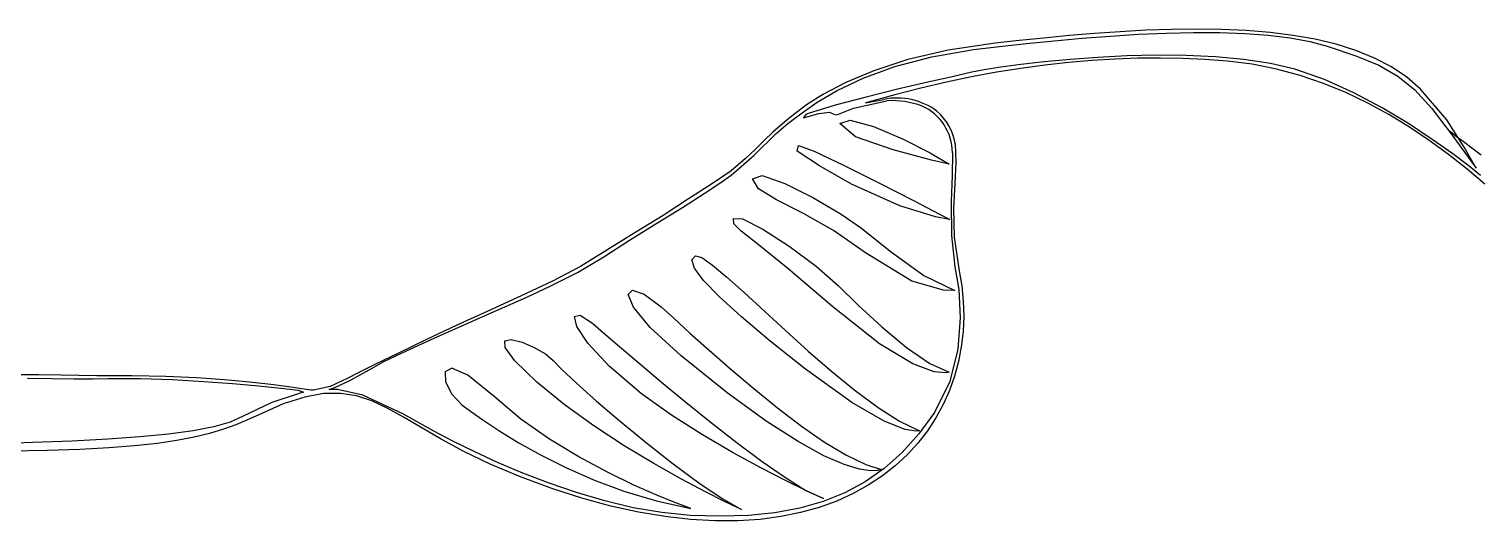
# Model space of a CAD drawing. Extents: x 0 to 10.8, y 0 to 4.7.
# Drawn here: x 5.18 to 8.91, y 0.633 to 1.896 of the extents above; entities that cross this region are included whole.
import ezdxf

# ---------------------------------------------------------------- set-up
doc = ezdxf.new("R2010")
doc.units = 0
doc.layers.add('WHITE', color=7, linetype='CONTINUOUS')
doc.layers.add('YELLOW', color=2, linetype='CONTINUOUS')

msp = doc.modelspace()

# ---------------------------------------------------------------- linework, layer by layer
at = {"layer": 'WHITE', "linetype": 'CONTINUOUS'}
for p, q in [((7.729836, 1.795311), (7.667134, 1.785239)), ((7.791611, 1.80371), (7.729836, 1.795311)), ((7.852528, 1.810461), (7.791611, 1.80371)), ((7.912653, 1.815591), (7.852528, 1.810461)), ((7.972055, 1.819127), (7.912653, 1.815591)), ((8.030803, 1.821094), (7.972055, 1.819127)), ((8.088964, 1.821519), (8.030803, 1.821094)), ((8.146605, 1.820428), (8.088964, 1.821519)), ((8.203796, 1.817848), (8.146605, 1.820428)), ((8.260602, 1.813804), (8.203796, 1.817848)), ((8.324849, 1.805988), (8.260602, 1.813804)), ((8.387485, 1.793662), (8.324849, 1.805988)), ((8.448497, 1.777171), (8.387485, 1.793662)), ((7.538679, 1.759969), (7.47279, 1.74472)), ((7.603437, 1.773467), (7.538679, 1.759969)), ((7.667134, 1.785239), (7.603437, 1.773467)), ((8.507878, 1.756857), (8.448497, 1.777171)), ((8.565618, 1.733065), (8.507878, 1.756857)), ((7.405704, 1.727691), (7.33735, 1.708857)), ((7.47279, 1.74472), (7.405704, 1.727691)), ((8.621707, 1.706136), (8.565618, 1.733065)), ((7.330459, 1.706813), (7.377808, 1.715754)), ((7.33735, 1.708857), (7.330459, 1.706813)), ((8.676135, 1.676415), (8.621707, 1.706136)), ((7.264671, 1.653798), (7.291612, 1.662578)), ((7.304813, 1.619778), (7.264671, 1.653798)), ((7.291612, 1.662578), (7.351356, 1.645805)), ((7.351356, 1.645805), (7.425742, 1.614174)), ((8.728891, 1.644244), (8.676135, 1.676415)), ((8.779967, 1.609968), (8.728891, 1.644244)), ((7.401873, 1.585758), (7.304813, 1.619778)), ((7.425742, 1.614174), (7.496611, 1.578381)), ((8.829353, 1.57393), (8.779967, 1.609968)), ((7.154899, 1.582349), (7.158498, 1.596971)), ((7.212444, 1.544798), (7.154899, 1.582349)), ((7.158498, 1.596971), (7.198722, 1.582384)), ((7.198722, 1.582384), (7.273922, 1.547069)), ((7.500615, 1.559588), (7.401873, 1.585758)), ((7.496611, 1.578381), (7.545804, 1.54912)), ((7.561248, 1.602269), (7.562979, 1.554382)), ((8.877038, 1.536472), (8.829353, 1.57393)), ((7.294581, 1.498274), (7.212444, 1.544798)), ((7.273922, 1.547069), (7.365238, 1.501453)), ((7.545804, 1.54912), (7.500615, 1.559588)), ((7.562979, 1.554382), (7.560006, 1.499667)), ((8.923013, 1.497939), (8.877038, 1.536472)), ((7.040364, 1.511735), (7.065426, 1.519905)), ((7.056035, 1.48581), (7.040364, 1.511735)), ((7.065426, 1.519905), (7.123507, 1.499939)), ((7.123507, 1.499939), (7.197021, 1.463176)), ((7.418587, 1.44206), (7.294581, 1.498274)), ((7.365238, 1.501453), (7.453811, 1.455962)), ((7.560006, 1.499667), (7.556693, 1.436215)), ((7.102212, 1.457589), (7.056035, 1.48581)), ((7.169565, 1.423338), (7.102212, 1.457589)), ((7.197021, 1.463176), (7.268381, 1.420958)), ((7.453811, 1.455962), (7.520785, 1.421021)), ((7.248762, 1.379325), (7.169565, 1.423338)), ((7.268381, 1.420958), (7.320002, 1.384624)), ((7.511023, 1.414424), (7.418587, 1.44206)), ((7.520785, 1.421021), (7.5473, 1.407057)), ((7.556693, 1.436215), (7.558585, 1.362117)), ((6.992054, 1.396025), (6.991014, 1.410046)), ((6.991014, 1.410046), (7.014557, 1.409245)), ((7.010824, 1.377195), (6.992054, 1.396025)), ((7.014557, 1.409245), (7.067027, 1.38246)), ((7.067027, 1.38246), (7.134643, 1.338878)), ((7.320002, 1.384624), (7.393718, 1.325862)), ((7.5473, 1.407057), (7.511023, 1.414424)), ((7.054645, 1.342646), (7.010824, 1.377195)), ((7.33047, 1.321817), (7.248762, 1.379325)), ((7.558585, 1.362117), (7.571229, 1.275463)), ((6.884123, 1.303447), (6.893814, 1.314341)), ((6.893814, 1.314341), (6.910254, 1.309426)), ((6.910254, 1.309426), (6.937604, 1.290346)), ((7.130839, 1.281466), (7.054645, 1.342646)), ((7.134643, 1.338878), (7.203624, 1.287688)), ((7.449991, 1.248767), (7.33047, 1.321817)), ((7.393718, 1.325862), (7.48106, 1.263442)), ((6.89099, 1.282298), (6.884123, 1.303447)), ((6.914494, 1.250895), (6.89099, 1.282298)), ((6.937604, 1.290346), (6.974309, 1.259573)), ((7.246726, 1.182747), (7.130839, 1.281466)), ((7.203624, 1.287688), (7.260187, 1.238078)), ((7.571229, 1.275463), (7.578063, 1.236526)), ((6.954711, 1.209238), (6.914494, 1.250895)), ((6.974309, 1.259573), (7.018819, 1.219579)), ((7.260187, 1.238078), (7.311711, 1.187199)), ((7.530964, 1.225892), (7.449991, 1.248767)), ((7.48106, 1.263442), (7.560761, 1.224617)), ((7.578063, 1.236526), (7.582062, 1.197395)), ((6.720536, 1.214712), (6.731702, 1.225948)), ((6.733919, 1.182416), (6.720536, 1.214712)), ((6.731702, 1.225948), (6.761894, 1.215501)), ((6.761894, 1.215501), (6.805585, 1.182747)), ((7.011724, 1.157326), (6.954711, 1.209238)), ((7.018819, 1.219579), (7.12504, 1.121811)), ((7.560761, 1.224617), (7.530964, 1.225892)), ((7.582062, 1.197395), (7.583223, 1.158242)), ((6.582605, 1.157769), (6.597206, 1.161431)), ((6.588192, 1.132838), (6.582605, 1.157769)), ((6.597206, 1.161431), (6.629129, 1.140877)), ((6.777376, 1.129682), (6.733919, 1.182416)), ((6.805585, 1.182747), (6.837594, 1.15355)), ((7.085608, 1.09516), (7.011724, 1.157326)), ((7.366837, 1.087808), (7.246726, 1.182747)), ((7.311711, 1.187199), (7.372353, 1.131439)), ((7.583223, 1.158242), (7.581541, 1.119237)), ((6.616833, 1.089589), (6.588192, 1.132838)), ((6.629129, 1.140877), (6.657584, 1.116474)), ((6.856432, 1.057133), (6.777376, 1.129682)), ((6.837594, 1.15355), (6.879317, 1.115635)), ((7.12504, 1.121811), (7.183647, 1.06898)), ((7.372353, 1.131439), (7.435793, 1.078836)), ((7.581541, 1.119237), (7.57701, 1.08055)), ((6.403403, 1.095933), (6.42015, 1.09938)), ((6.404215, 1.078818), (6.403403, 1.095933)), ((6.42015, 1.09938), (6.447692, 1.092592)), ((6.447692, 1.092592), (6.479264, 1.079005)), ((6.671395, 1.030971), (6.616833, 1.089589)), ((6.657584, 1.116474), (6.69816, 1.081568)), ((6.879317, 1.115635), (6.928826, 1.071337)), ((7.176443, 1.02274), (7.085608, 1.09516)), ((7.452133, 1.036582), (7.366837, 1.087808)), ((6.429351, 1.044599), (6.404215, 1.078818)), ((6.485574, 0.989842), (6.429351, 1.044599)), ((6.479264, 1.079005), (6.508103, 1.062054)), ((6.508103, 1.062054), (6.527444, 1.045173)), ((6.527444, 1.045173), (6.548835, 1.02269)), ((6.69816, 1.081568), (6.748517, 1.038559)), ((6.975208, 0.962163), (6.856432, 1.057133)), ((6.928826, 1.071337), (6.984192, 1.022988)), ((7.183647, 1.06898), (7.243848, 1.016815)), ((7.435793, 1.078836), (7.495716, 1.037431)), ((7.57701, 1.08055), (7.569627, 1.042354)), ((6.267301, 1.025455), (6.249861, 1.016012)), ((6.249861, 1.016012), (6.251238, 0.99012)), ((6.308002, 1.007814), (6.267301, 1.025455)), ((6.376409, 0.952456), (6.308002, 1.007814)), ((6.548835, 1.02269), (6.587469, 0.986608)), ((6.754743, 0.959932), (6.671395, 1.030971)), ((6.748517, 1.038559), (6.806316, 0.989847)), ((6.984192, 1.022988), (7.043489, 0.97292)), ((7.295357, 0.937347), (7.176443, 1.02274)), ((7.243848, 1.016815), (7.30409, 0.967785)), ((7.507283, 1.016077), (7.452133, 1.036582)), ((7.495716, 1.037431), (7.545804, 1.015263)), ((7.536951, 1.013301), (7.507283, 1.016077)), ((7.545804, 1.015263), (7.536951, 1.013301)), ((7.569627, 1.042354), (7.559385, 1.004818)), ((6.251238, 0.99012), (6.266988, 0.958412)), ((6.556006, 0.932137), (6.485574, 0.989842)), ((6.587469, 0.986608), (6.639432, 0.940606)), ((6.806316, 0.989847), (6.869218, 0.937831)), ((7.043489, 0.97292), (7.104789, 0.923465)), ((7.559385, 1.004818), (7.546281, 0.968113)), ((5.834056, 0.933668), (5.770776, 0.906102)), ((5.889083, 0.951384), (5.834056, 0.933668)), ((5.937583, 0.960124), (5.889083, 0.951384)), ((5.981284, 0.960762), (5.937583, 0.960124)), ((6.021915, 0.954171), (5.981284, 0.960762)), ((6.061202, 0.941226), (6.021915, 0.954171)), ((6.100873, 0.9228), (6.061202, 0.941226)), ((6.266988, 0.958412), (6.292665, 0.931523)), ((6.444943, 0.894955), (6.376409, 0.952456)), ((6.639432, 0.940606), (6.700811, 0.888363)), ((6.831958, 0.905004), (6.754743, 0.959932)), ((6.869218, 0.937831), (6.934884, 0.884913)), ((7.075045, 0.889721), (6.975208, 0.962163)), ((7.379099, 0.889423), (7.295357, 0.937347)), ((7.30409, 0.967785), (7.362821, 0.924363)), ((7.546281, 0.968113), (7.530309, 0.93241)), ((5.770776, 0.906102), (5.742215, 0.892742)), ((6.142656, 0.899768), (6.100873, 0.9228)), ((6.188277, 0.873003), (6.142656, 0.899768)), ((6.292665, 0.931523), (6.315139, 0.915026)), ((6.315139, 0.915026), (6.347194, 0.892499)), ((6.632212, 0.877349), (6.556006, 0.932137)), ((6.911784, 0.854158), (6.831958, 0.905004)), ((7.104789, 0.923465), (7.166162, 0.876956)), ((7.362821, 0.924363), (7.418489, 0.88902)), ((7.511465, 0.89788), (7.489744, 0.864693)), ((7.530309, 0.93241), (7.511465, 0.89788)), ((5.64464, 0.85803), (5.605013, 0.848391)), ((5.680088, 0.868663), (5.64464, 0.85803)), ((5.712299, 0.880248), (5.680088, 0.868663)), ((5.742215, 0.892742), (5.712299, 0.880248)), ((6.239465, 0.843379), (6.188277, 0.873003)), ((6.347194, 0.892499), (6.388276, 0.865361)), ((6.388276, 0.865361), (6.437828, 0.835028)), ((6.518596, 0.84325), (6.444943, 0.894955)), ((6.710436, 0.826511), (6.632212, 0.877349)), ((6.700811, 0.888363), (6.767692, 0.83356)), ((6.934884, 0.884913), (7.000974, 0.833491)), ((7.157458, 0.836858), (7.075045, 0.889721)), ((7.166162, 0.876956), (7.225681, 0.835725)), ((7.432694, 0.868344), (7.379099, 0.889423)), ((7.418489, 0.88902), (7.46954, 0.864228)), ((7.461166, 0.863486), (7.432694, 0.868344)), ((7.46954, 0.864228), (7.461166, 0.863486)), ((7.489744, 0.864693), (7.465141, 0.833021)), ((5.385884, 0.820625), (5.311237, 0.816594)), ((5.451642, 0.825863), (5.385884, 0.820625)), ((5.509456, 0.832265), (5.451642, 0.825863)), ((5.560265, 0.839789), (5.509456, 0.832265)), ((5.605013, 0.848391), (5.560265, 0.839789)), ((6.297946, 0.81177), (6.239465, 0.843379)), ((6.437828, 0.835028), (6.495292, 0.802919)), ((6.59385, 0.797601), (6.518596, 0.84325)), ((6.786924, 0.780659), (6.710436, 0.826511)), ((6.767692, 0.83356), (6.83616, 0.779877)), ((6.990241, 0.808394), (6.911784, 0.854158)), ((7.000974, 0.833491), (7.06515, 0.785965)), ((7.223962, 0.80062), (7.157458, 0.836858)), ((7.225681, 0.835725), (7.281419, 0.802105)), ((7.465141, 0.833021), (7.437652, 0.803034)), ((5.226761, 0.813812), (5.131515, 0.812321)), ((5.311237, 0.816594), (5.226761, 0.813812)), ((6.365449, 0.77905), (6.297946, 0.81177)), ((6.495292, 0.802919), (6.560115, 0.770451)), ((6.667184, 0.758265), (6.59385, 0.797601)), ((7.063355, 0.768711), (6.990241, 0.808394)), ((7.06515, 0.785965), (7.125073, 0.744736)), ((7.276075, 0.778056), (7.223962, 0.80062)), ((7.281419, 0.802105), (7.331446, 0.778428)), ((7.437652, 0.803034), (7.407271, 0.774903)), ((6.443701, 0.746095), (6.365449, 0.77905)), ((6.523976, 0.716549), (6.443701, 0.746095)), ((6.560115, 0.770451), (6.631738, 0.739043)), ((6.735078, 0.725503), (6.667184, 0.758265)), ((6.857924, 0.740825), (6.786924, 0.780659)), ((6.83616, 0.779877), (6.902302, 0.730996)), ((7.127146, 0.736108), (7.063355, 0.768711)), ((7.315313, 0.766214), (7.276075, 0.778056)), ((7.343191, 0.762142), (7.315313, 0.766214)), ((7.331446, 0.778428), (7.370937, 0.7655)), ((7.373993, 0.748799), (7.337814, 0.724892)), ((7.361227, 0.762888), (7.343191, 0.762142)), ((7.370937, 0.7655), (7.361227, 0.762888)), ((7.407271, 0.774903), (7.373993, 0.748799)), ((6.601279, 0.691762), (6.523976, 0.716549)), ((6.631738, 0.739043), (6.709607, 0.71011)), ((6.709607, 0.71011), (6.793164, 0.68507)), ((6.794012, 0.699571), (6.735078, 0.725503)), ((6.91968, 0.708044), (6.857924, 0.740825)), ((6.902302, 0.730996), (6.962203, 0.690593)), ((7.125073, 0.744736), (7.177636, 0.711583)), ((7.177636, 0.711583), (7.127146, 0.736108)), ((7.210847, 0.696135), (7.177636, 0.711583)), ((7.177636, 0.711583), (7.222801, 0.690764)), ((7.337814, 0.724892), (7.298728, 0.703353)), ((6.675613, 0.671563), (6.601279, 0.691762)), ((6.746983, 0.655781), (6.675613, 0.671563)), ((6.793164, 0.68507), (6.881853, 0.665343)), ((6.840466, 0.680728), (6.794012, 0.699571)), ((6.87092, 0.669232), (6.840466, 0.680728)), ((6.968438, 0.683348), (6.91968, 0.708044)), ((6.962203, 0.690593), (7.011951, 0.662351)), ((7.000447, 0.667772), (6.968438, 0.683348)), ((7.222801, 0.690764), (7.210847, 0.696135)), ((7.256732, 0.684353), (7.21182, 0.668063)), ((7.298728, 0.703353), (7.256732, 0.684353)), ((6.815394, 0.644246), (6.746983, 0.655781)), ((6.880851, 0.636787), (6.815394, 0.644246)), ((6.881853, 0.665343), (6.87092, 0.669232)), ((6.943358, 0.633233), (6.880851, 0.636787)), ((7.011951, 0.662351), (7.000447, 0.667772)), ((7.059542, 0.637158), (7.00292, 0.633414)), ((7.11323, 0.644294), (7.059542, 0.637158)), ((7.163988, 0.654653), (7.11323, 0.644294)), ((7.21182, 0.668063), (7.163988, 0.654653)), ((7.00292, 0.633414), (6.943358, 0.633233))]:
    msp.add_line(p, q, dxfattribs=at)
for centre, radius, start, end in [((7.412008, 1.548045), 0.17116, 53.256045, 101.526058), ((7.42157, 1.578063), 0.14176, 9.831487, 49.091317)]:
    msp.add_arc(centre, radius, start, end, dxfattribs=at)
at = {"layer": 'YELLOW', "linetype": 'CONTINUOUS'}
for p, q in [((7.725968, 1.86677), (7.663942, 1.860159)), ((7.789505, 1.873231), (7.725968, 1.86677)), ((7.744357, 1.859275), (7.8154, 1.866405)), ((7.854196, 1.879316), (7.789505, 1.873231)), ((7.8154, 1.866405), (7.88761, 1.872825)), ((7.919688, 1.884801), (7.854196, 1.879316)), ((7.88761, 1.872825), (7.960277, 1.87833)), ((7.985625, 1.889461), (7.919688, 1.884801)), ((7.960277, 1.87833), (8.032693, 1.882713)), ((8.051654, 1.89307), (7.985625, 1.889461)), ((8.032693, 1.882713), (8.104147, 1.885769)), ((8.117421, 1.895403), (8.051654, 1.89307)), ((8.104147, 1.885769), (8.173931, 1.887291)), ((8.18257, 1.896236), (8.117421, 1.895403)), ((8.173931, 1.887291), (8.241335, 1.887073)), ((8.246747, 1.895344), (8.18257, 1.896236)), ((8.241335, 1.887073), (8.305648, 1.88491)), ((8.309598, 1.892501), (8.246747, 1.895344)), ((8.305648, 1.88491), (8.366162, 1.880595)), ((8.370768, 1.887483), (8.309598, 1.892501)), ((8.366162, 1.880595), (8.422167, 1.873923)), ((8.429902, 1.880064), (8.370768, 1.887483)), ((8.422167, 1.873923), (8.472952, 1.864688)), ((8.486646, 1.870021), (8.429902, 1.880064)), ((8.540646, 1.857126), (8.486646, 1.870021)), ((7.543473, 1.842208), (7.439806, 1.817796)), ((7.501323, 1.825201), (7.608611, 1.84371)), ((7.663942, 1.860159), (7.543473, 1.842208)), ((7.608611, 1.84371), (7.675191, 1.851641)), ((7.675191, 1.851641), (7.744357, 1.859275)), ((8.078677, 1.828953), (8.002306, 1.827209)), ((8.155326, 1.828303), (8.078677, 1.828953)), ((8.230722, 1.824814), (8.155326, 1.828303)), ((8.472952, 1.864688), (8.51781, 1.852682)), ((8.51781, 1.852682), (8.591346, 1.827288)), ((8.591547, 1.841157), (8.540646, 1.857126)), ((8.638995, 1.821887), (8.591547, 1.841157)), ((7.32446, 1.77003), (7.406408, 1.799666)), ((7.439806, 1.817796), (7.352236, 1.789211)), ((7.406408, 1.799666), (7.501323, 1.825201)), ((7.635673, 1.791422), (7.604127, 1.785391)), ((7.678217, 1.798176), (7.635673, 1.791422)), ((7.730227, 1.805208), (7.678217, 1.798176)), ((7.790173, 1.812072), (7.730227, 1.805208)), ((7.856523, 1.818324), (7.790173, 1.812072)), ((7.927744, 1.823518), (7.856523, 1.818324)), ((8.002306, 1.827209), (7.927744, 1.823518)), ((8.303332, 1.818042), (8.230722, 1.824814)), ((8.371625, 1.807542), (8.303332, 1.818042)), ((8.434071, 1.792867), (8.371625, 1.807542)), ((8.510508, 1.766378), (8.434071, 1.792867)), ((8.591346, 1.827288), (8.649971, 1.803148)), ((8.682635, 1.799091), (8.638995, 1.821887)), ((8.649971, 1.803148), (8.698735, 1.77566)), ((8.722113, 1.772546), (8.682635, 1.799091)), ((7.280063, 1.758743), (7.222586, 1.728682)), ((7.257689, 1.738683), (7.32446, 1.77003)), ((7.352236, 1.789211), (7.280063, 1.758743)), ((7.483492, 1.757968), (7.409508, 1.740699)), ((7.549839, 1.773014), (7.483492, 1.757968)), ((7.604127, 1.785391), (7.549839, 1.773014)), ((8.586013, 1.732585), (8.510508, 1.766378)), ((8.698735, 1.77566), (8.742686, 1.74022)), ((8.757074, 1.742026), (8.722113, 1.772546)), ((7.222586, 1.728682), (7.179102, 1.701316)), ((7.206692, 1.708549), (7.257689, 1.738683)), ((7.332305, 1.721651), (7.256306, 1.701269)), ((7.409508, 1.740699), (7.332305, 1.721651)), ((8.658665, 1.694055), (8.586013, 1.732585)), ((8.742686, 1.74022), (8.786872, 1.692224)), ((8.824694, 1.662862), (8.757074, 1.742026)), ((7.148911, 1.678934), (7.129734, 1.663301)), ((7.144407, 1.664163), (7.167861, 1.681247)), ((7.179102, 1.701316), (7.148911, 1.678934)), ((7.167861, 1.681247), (7.206692, 1.708549)), ((7.171181, 1.668141), (7.210836, 1.679219)), ((7.185931, 1.679998), (7.176905, 1.676909)), ((7.256306, 1.701269), (7.185931, 1.679998)), ((7.210836, 1.679219), (7.238475, 1.682432)), ((7.238475, 1.682432), (7.249496, 1.678001)), ((7.257195, 1.676227), (7.300008, 1.692677)), ((7.300008, 1.692677), (7.385357, 1.712118)), ((8.726544, 1.653353), (8.658665, 1.694055)), ((8.786872, 1.692224), (8.836342, 1.627067)), ((7.129734, 1.663301), (7.092402, 1.631714)), ((7.101231, 1.628376), (7.131081, 1.653965)), ((7.131081, 1.653965), (7.144407, 1.664163)), ((7.176905, 1.676909), (7.171181, 1.668141)), ((7.249496, 1.678001), (7.257195, 1.676227)), ((8.78773, 1.613046), (8.726544, 1.653353)), ((8.869603, 1.593232), (8.824694, 1.662862)), ((7.043796, 1.571551), (7.101231, 1.628376)), ((7.070137, 1.609837), (7.046876, 1.58663)), ((7.092402, 1.631714), (7.070137, 1.609837)), ((8.840302, 1.5757), (8.78773, 1.613046)), ((8.846895, 1.622458), (8.833337, 1.632861)), ((8.836342, 1.627067), (8.900492, 1.539304)), ((8.863327, 1.609997), (8.846895, 1.622458)), ((8.885737, 1.593176), (8.863327, 1.609997)), ((6.985033, 1.520707), (7.043796, 1.571551)), ((7.046876, 1.58663), (7.022383, 1.563734)), ((7.55404, 1.578621), (7.553284, 1.520707)), ((8.88234, 1.543881), (8.840302, 1.5757)), ((8.900492, 1.539304), (8.869603, 1.593232)), ((8.91378, 1.572357), (8.885737, 1.593176)), ((6.98567, 1.532183), (6.935211, 1.498166)), ((7.022383, 1.563734), (6.98567, 1.532183)), ((8.911925, 1.520155), (8.88234, 1.543881)), ((6.935211, 1.498166), (6.875626, 1.460086)), ((6.915951, 1.474113), (6.95891, 1.502407)), ((6.95891, 1.502407), (6.985033, 1.520707)), ((7.553284, 1.520707), (7.550569, 1.452859)), ((6.875626, 1.460086), (6.810308, 1.417899)), ((6.85992, 1.438348), (6.915951, 1.474113)), ((6.810308, 1.417899), (6.740191, 1.37468)), ((6.794585, 1.397636), (6.85992, 1.438348)), ((7.550569, 1.452859), (7.55151, 1.365739)), ((6.72371, 1.354499), (6.794585, 1.397636)), ((6.740191, 1.37468), (6.597895, 1.286539)), ((6.657623, 1.311461), (6.72371, 1.354499)), ((7.55151, 1.365739), (7.560761, 1.285927)), ((6.590249, 1.271044), (6.657623, 1.311461)), ((6.520436, 1.235773), (6.590249, 1.271044)), ((6.597895, 1.286539), (6.526351, 1.249324)), ((7.560761, 1.285927), (7.570247, 1.227526)), ((6.526351, 1.249324), (6.458656, 1.217141)), ((6.460148, 1.208169), (6.520436, 1.235773)), ((6.458656, 1.217141), (6.367224, 1.175697)), ((6.382362, 1.173346), (6.460148, 1.208169)), ((7.570247, 1.227526), (7.574207, 1.154982)), ((6.367224, 1.175697), (6.280368, 1.135535)), ((6.300918, 1.137443), (6.382362, 1.173346)), ((6.280368, 1.135535), (6.200472, 1.097937)), ((6.221634, 1.102371), (6.300918, 1.137443)), ((7.574207, 1.154982), (7.568189, 1.074255)), ((6.200472, 1.097937), (6.129913, 1.064184)), ((6.150326, 1.07004), (6.221634, 1.102371)), ((6.129913, 1.064184), (6.071074, 1.035558)), ((6.092809, 1.04236), (6.150326, 1.07004)), ((7.568189, 1.074255), (7.547744, 0.991302)), ((5.205557, 1.008128), (5.146267, 1.008429)), ((5.261792, 1.00771), (5.205557, 1.008128)), ((5.354355, 1.005488), (5.261792, 1.00771)), ((6.026335, 1.013341), (5.998075, 0.998814)), ((6.004885, 0.993441), (6.054898, 1.021243)), ((6.071074, 1.035558), (6.026335, 1.013341)), ((6.054898, 1.021243), (6.092809, 1.04236)), ((5.176683, 0.99982), (5.239278, 0.998805)), ((5.239278, 0.998805), (5.295666, 0.998275)), ((5.295666, 0.998275), (5.344632, 0.998265)), ((5.344632, 0.998265), (5.384962, 0.998814)), ((5.445928, 1.006137), (5.354355, 1.005488)), ((5.384962, 0.998814), (5.466742, 0.998649)), ((5.531776, 1.004309), (5.445928, 1.006137)), ((5.466742, 0.998649), (5.548837, 0.996024)), ((5.611102, 1.000561), (5.531776, 1.004309)), ((5.548837, 0.996024), (5.628629, 0.991595)), ((5.683107, 0.99545), (5.611102, 1.000561)), ((5.628629, 0.991595), (5.703504, 0.986014)), ((5.746991, 0.98953), (5.683107, 0.99545)), ((5.703504, 0.986014), (5.770845, 0.979936)), ((5.801958, 0.98336), (5.746991, 0.98953)), ((5.770845, 0.979936), (5.828036, 0.974015)), ((5.847207, 0.977495), (5.801958, 0.98336)), ((5.828036, 0.974015), (5.872461, 0.968905)), ((5.88194, 0.972491), (5.847207, 0.977495)), ((5.905359, 0.968905), (5.88194, 0.972491)), ((5.95421, 0.978765), (5.911342, 0.969017)), ((5.951716, 0.970401), (5.966836, 0.976272)), ((5.973759, 0.970401), (5.951716, 0.970401)), ((5.998075, 0.998814), (5.95421, 0.978765)), ((5.966836, 0.976272), (6.004885, 0.993441)), ((6.038338, 0.956444), (5.973759, 0.970401)), ((7.547744, 0.991302), (7.508422, 0.912082)), ((5.804559, 0.937668), (5.728902, 0.901614)), ((5.874566, 0.960763), (5.804559, 0.937668)), ((5.872461, 0.968905), (5.886237, 0.963515)), ((5.886237, 0.963515), (5.874566, 0.960763)), ((5.911342, 0.969017), (5.905359, 0.968905)), ((6.143126, 0.907594), (6.038338, 0.956444)), ((5.728902, 0.901614), (5.697859, 0.88713)), ((6.178165, 0.887396), (6.143126, 0.907594)), ((7.508422, 0.912082), (7.468009, 0.857044)), ((5.602335, 0.864681), (5.538802, 0.856191)), ((5.655512, 0.874907), (5.602335, 0.864681)), ((5.697859, 0.88713), (5.655512, 0.874907)), ((6.220686, 0.864021), (6.178165, 0.887396)), ((6.269885, 0.83834), (6.220686, 0.864021)), ((5.190561, 0.834322), (5.088285, 0.830867)), ((5.290791, 0.838501), (5.190561, 0.834322)), ((5.382557, 0.843363), (5.290791, 0.838501)), ((5.465384, 0.849172), (5.382557, 0.843363)), ((5.538802, 0.856191), (5.465384, 0.849172)), ((6.324956, 0.811226), (6.269885, 0.83834)), ((7.468009, 0.857044), (7.424928, 0.809172)), ((6.385095, 0.78355), (6.324956, 0.811226)), ((6.449495, 0.756187), (6.385095, 0.78355)), ((7.424928, 0.809172), (7.378953, 0.768143)), ((6.517355, 0.730008), (6.449495, 0.756187)), ((7.378953, 0.768143), (7.329865, 0.733633)), ((6.587869, 0.705884), (6.517355, 0.730008)), ((7.329865, 0.733633), (7.277439, 0.705317)), ((6.66023, 0.684689), (6.587869, 0.705884)), ((6.733635, 0.667295), (6.66023, 0.684689)), ((7.221455, 0.682873), (7.161688, 0.665977)), ((7.277439, 0.705317), (7.221455, 0.682873)), ((6.807279, 0.654574), (6.733635, 0.667295)), ((6.880357, 0.647398), (6.807279, 0.654574)), ((6.957474, 0.645339), (6.880357, 0.647398)), ((7.02992, 0.647533), (6.957474, 0.645339)), ((7.097918, 0.654304), (7.02992, 0.647533)), ((7.161688, 0.665977), (7.097918, 0.654304))]:
    msp.add_line(p, q, dxfattribs=at)
for centre, radius, start, end in [((7.397867, 1.481673), 0.230784, 70.087773, 93.107348), ((7.42157, 1.578098), 0.132471, 0.226022, 65.518129)]:
    msp.add_arc(centre, radius, start, end, dxfattribs=at)

doc.saveas('drawing.dxf')
